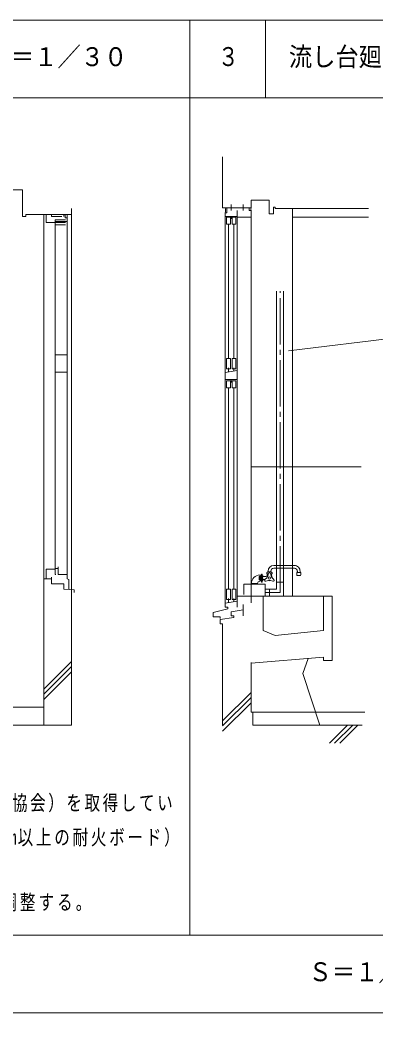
# Model space of a CAD drawing. Units: millimetres, scale not verified, with parts at other scales. Extents: x -12081 to 11949, y -8439 to 8181.
# Drawn here: x -4260 to -2197, y 2316 to 8181 of the extents above; entities that cross this region are included whole.
import ezdxf
from ezdxf.enums import TextEntityAlignment as Align

# ---------------------------------------------------------------- set-up
doc = ezdxf.new("R2010")
doc.units = ezdxf.units.MM
doc.header["$LTSCALE"] = 30
doc.header["$PDMODE"] = 32
doc.header["$PDSIZE"] = 15
doc.linetypes.add('CHAIN2', pattern=[12, 9, -1, 1, -1])
doc.linetypes.add('DASHED2', pattern=[3, 2, -1])
doc.layers.add('0-0_0', color=7, linetype='Continuous')
doc.layers.add('2-2', color=7, linetype='Continuous')
for name, color, linetype, lineweight in [('2-0', 7, 'Continuous', 9), ('3-0', 4, 'Continuous', 9), ('3-1', 7, 'Continuous', 9), ('3-2', 7, 'Continuous', 9), ('E-0', 7, 'Continuous', 9), ('F-2', 5, 'Continuous', 9)]:
    doc.layers.add(name, color=color, linetype=linetype, lineweight=lineweight)
doc.styles.add('ＭＳ ゴシック', font='')
doc.styles.get('ＭＳ ゴシック').set_extended_font_data('MS Gothic')

msp = doc.modelspace()

# ---------------------------------------------------------------- linework, layer by layer
at = {"layer": '2-0'}
msp.add_line((-2836.39, 7730.6), (-2836.39, 8180.6), dxfattribs=at)
at = {"layer": '3-0'}
for p, q in [((-3085.78, 7091.05), (-3085.78, 7386.05)), ((-4367.64, 7196.05), (-4247.64, 7196.05)), ((-4247.64, 7196.05), (-4247.64, 7041.05)), ((-3035.78, 7111.05), (-3035.78, 7076.05)), ((-2965.78, 7111.05), (-2965.78, 7076.05)), ((-2920.78, 7091.05), (-2920.78, 7136.05)), ((-2815.78, 7136.05), (-2920.78, 7136.05)), ((-2815.78, 7136.05), (-2815.78, 7056.05)), ((-4247.64, 7041.05), (-4227.64, 7041.05)), ((-4227.64, 7051.05), (-4227.64, 7041.05)), ((-4227.64, 7051.05), (-3962.64, 7051.05)), ((-4122.64, 4086.05), (-4122.64, 7051.05)), ((-4109.65, 7006.05), (-4109.65, 7051.05)), ((-4077.65, 7041.05), (-4077.65, 7051.05)), ((-4007.65, 7041.05), (-4007.65, 7051.05)), ((-3999.64, 7033.05), (-3999.64, 7051.05)), ((-3962.64, 7051.05), (-3962.64, 7086.05)), ((-3962.64, 4872.3), (-3962.64, 7051.05)), ((-3035.78, 7091.05), (-3085.78, 7091.05)), ((-3070.78, 7026.05), (-3070.78, 7061.06)), ((-3060.78, 7061.06), (-3070.78, 7061.06)), ((-3070.78, 7041.06), (-3000.78, 7041.06)), ((-3060.78, 7061.06), (-3060.78, 7091.06)), ((-3035.78, 7091.05), (-2965.78, 7091.05)), ((-3035.78, 7041.06), (-3035.78, 7026.05)), ((-3000.78, 7026.05), (-3000.78, 7076.05)), ((-2965.78, 7091.05), (-2920.78, 7091.05)), ((-2930.78, 7091.05), (-2930.78, 7076.06)), ((-2930.78, 7076.06), (-2920.78, 7076.06)), ((-2920.78, 7076.06), (-2920.78, 7036.05)), ((-2815.78, 7056.05), (-2790.78, 7056.05)), ((-2790.78, 7095.05), (-2790.78, 7056.05)), ((-2780.78, 7095.05), (-2790.78, 7095.05)), ((-2780.78, 7095.05), (-2780.78, 7086.05)), ((-2780.78, 7086.05), (-2240.23, 7086.05)), ((-2680.78, 4836.05), (-2680.78, 7086.05)), ((-4057.64, 7006.05), (-4109.65, 7006.05)), ((-4057.64, 6991.05), (-4057.64, 7021.05)), ((-4057.64, 7011.05), (-3987.64, 7011.05)), ((-4057.64, 6991.05), (-4057.64, 6236.05)), ((-3987.64, 6991.05), (-3987.64, 7033.05)), ((-3987.64, 6236.05), (-3987.64, 6991.05)), ((-3070.78, 7026.05), (-3070.78, 6176.05)), ((-3051.79, 6216.05), (-3051.79, 6996.05)), ((-3019.78, 6216.05), (-3019.78, 6996.05)), ((-3000.78, 7036.05), (-2920.78, 7036.05)), ((-3000.78, 7026.05), (-3000.78, 6176.05)), ((-2920.78, 7036.05), (-2920.78, 4836.05)), ((-2680.78, 7036.05), (-2240.23, 7036.05)), ((-3987.64, 6236.05), (-4057.64, 6236.05)), ((-4057.64, 6236.05), (-4057.64, 6136.05)), ((-3070.78, 6076.05), (-3070.78, 6176.05)), ((-3051.78, 6137.31), (-3051.78, 6161.05)), ((-3019.78, 6142.8), (-3019.78, 6161.05)), ((-3000.78, 6076.05), (-3000.78, 6176.05)), ((-4057.64, 6136.05), (-4057.64, 5006.05)), ((-3987.64, 4961.05), (-3987.64, 6136.05)), ((-3000.78, 6146.05), (-3070.78, 6134.05)), ((-3000.78, 6094.05), (-3070.78, 6094.05)), ((-3070.78, 6076.05), (-3070.78, 4794.05)), ((-3051.78, 4876.05), (-3051.78, 6046.05)), ((-3035.78, 6076.05), (-3035.78, 6094.05)), ((-3019.78, 4876.05), (-3019.78, 6046.05)), ((-3000.78, 6076.05), (-3000.78, 4836.05)), ((-2281.69, 5586.05), (-2920.78, 5586.05)), ((-4109.65, 4991.05), (-4109.65, 4936.05)), ((-4057.64, 4991.05), (-4109.65, 4991.05)), ((-4057.64, 5006.05), (-4057.64, 4961.05)), ((-4039.65, 4996.05), (-4057.64, 4996.05)), ((-4039.65, 5006.05), (-4039.65, 4961.05)), ((-3000.78, 5007.67), (-3000.78, 4963.77)), ((-4077.65, 4936.05), (-4122.64, 4936.05)), ((-4077.65, 4946.05), (-4077.65, 4906.05)), ((-4057.64, 4961.05), (-4052.65, 4961.05)), ((-4007.65, 4906.05), (-4077.65, 4906.05)), ((-4007.65, 4906.05), (-4007.65, 4876.05)), ((-4007.65, 4876.05), (-3947.65, 4871.05)), ((-3962.64, 4086.05), (-3962.64, 4872.3)), ((-3947.65, 4871.05), (-3947.65, 4856.05)), ((-3062.78, 4876.05), (-3040.78, 4876.05)), ((-3062.78, 4816.05), (-3062.78, 4876.05)), ((-3040.78, 4876.05), (-3040.78, 4816.05)), ((-3030.78, 4876.05), (-3008.78, 4876.05)), ((-3030.78, 4816.05), (-3030.78, 4876.05)), ((-3008.78, 4876.05), (-3008.78, 4816.05)), ((-3040.78, 4816.05), (-3062.78, 4816.05)), ((-3051.78, 4797.05), (-3051.78, 4821.05)), ((-3008.78, 4816.05), (-3030.78, 4816.05)), ((-3019.78, 4803.05), (-3019.78, 4821.05)), ((-3000.78, 4836.05), (-3000.78, 4771.05)), ((-3000.78, 4836.05), (-2920.78, 4836.05)), ((-2920.78, 4836.05), (-2500.78, 4836.05)), ((-2920.78, 4836.05), (-2920.78, 4796.06)), ((-2500.78, 4836.05), (-2500.78, 4636.05)), ((-3140.78, 4741.05), (-3054.98, 4761.05)), ((-3000.78, 4806.05), (-3070.78, 4794.05)), ((-3070.78, 4794.05), (-3070.78, 4771.05)), ((-3070.78, 4771.05), (-3054.98, 4771.05)), ((-3054.98, 4771.05), (-3054.98, 4761.05)), ((-2965.78, 4756.05), (-3035.78, 4744.05)), ((-2965.78, 4786.05), (-2965.78, 4721.05)), ((-3140.78, 4741.05), (-3140.78, 4716.05)), ((-3035.78, 4744.05), (-3035.78, 4721.05)), ((-3035.78, 4721.05), (-3019.98, 4721.05)), ((-3019.98, 4721.05), (-3019.98, 4711.05)), ((-3085.78, 4086.05), (-3085.78, 4674.6)), ((-2920.78, 4446.05), (-2500.78, 4480.11)), ((-4122.64, 4295.95), (-3962.64, 4455.95)), ((-4122.64, 4265.95), (-3962.64, 4425.95)), ((-2920.78, 4449.7), (-2920.78, 4161.05)), ((-4122.64, 4235.95), (-3962.64, 4395.95)), ((-3085.78, 4111.11), (-2920.78, 4276.11)), ((-3085.78, 4081.11), (-2920.78, 4246.11)), ((-4407.64, 4191.05), (-4122.64, 4191.05)), ((-3085.78, 4051.11), (-2920.78, 4216.11)), ((-2920.78, 4161.05), (-2910.78, 4161.05)), ((-2910.78, 4161.05), (-2910.78, 4086.05)), ((-2261.45, 4161.05), (-2910.78, 4161.05)), ((-6636.46, 4086.05), (-3962.64, 4086.05)), ((-2275.65, 4086.05), (-2910.78, 4086.05)), ((-2466.16, 3980.74), (-2360.84, 4086.05)), ((-2436.16, 3980.74), (-2330.84, 4086.05)), ((-2406.16, 3980.74), (-2300.84, 4086.05))]:
    msp.add_line(p, q, dxfattribs=at)
at = {"layer": '3-0', "linetype": 'DASHED2'}
for p, q in [((-4077.65, 7041.05), (-4007.65, 7041.05)), ((-4057.64, 7021.05), (-3987.64, 7021.05)), ((-4057.64, 7006.05), (-3987.64, 7006.05)), ((-4057.64, 6991.05), (-3987.64, 6991.05))]:
    msp.add_line(p, q, dxfattribs=at)
at = {"layer": '3-0', "color": 3}
for p, q in [((-2772.28, 4875.68), (-2772.28, 6606.05)), ((-2733.28, 4836.05), (-2733.28, 6606.05)), ((-2920.78, 4904.11), (-2838.78, 4904.11)), ((-2838.78, 4836.05), (-2838.78, 4904.11)), ((-2838.78, 4875.68), (-2772.28, 4875.68)), ((-2812.78, 4836.05), (-2812.78, 4875.68)), ((-2772.28, 4916.05), (-2733.28, 4916.05))]:
    msp.add_line(p, q, dxfattribs=at)
at = {"layer": '3-0', "color": 2, "linetype": 'CHAIN2'}
for p, q in [((-2752.78, 4856.18), (-2752.78, 6606.05)), ((-2838.78, 4856.18), (-2752.78, 4856.18))]:
    msp.add_line(p, q, dxfattribs=at)
at = {"layer": '3-0', "color": 7}
msp.add_line((-621.83, 6516.21), (-2702.74, 6259.93), dxfattribs=at)
at = {"layer": '3-0', "color": 3, "linetype": 'DASHED2'}
for q in [(-2920.78, 4904.11), (-2962.78, 4836.05)]:
    msp.add_line((-2962.78, 4904.11), q, dxfattribs=at)
at = {"layer": '3-0'}
for points in [[(-3999.64, 7033.05), (-3987.64, 7033.05), (-3987.64, 7051.05)], [(-3987.64, 6236.05), (-3987.64, 6136.05), (-4057.64, 6136.05)], [(-4039.65, 4961.05), (-3987.64, 4961.05), (-3987.64, 4936.05), (-3977.64, 4931.05), (-3977.64, 4873.55)], [(-2850.78, 4835.37), (-2850.78, 4636.05), (-2780.78, 4606.05), (-2500.78, 4636.05)], [(-2500.78, 4836.05), (-2450.78, 4836.05), (-2450.78, 4461.05)], [(-3100.78, 4706.05), (-3100.78, 4716.05), (-3140.78, 4716.05)], [(-3019.98, 4711.05), (-3100.78, 4699.6), (-3100.78, 4674.6), (-3085.78, 4674.6)], [(-2588.58, 4472.99), (-2620.78, 4386.05), (-2520.78, 4086.05)], [(-2500.78, 4480.11), (-2500.78, 4461.05), (-2450.78, 4461.05)]]:
    msp.add_lwpolyline(points, dxfattribs=at)
for points in [[(-3040.78, 6996.05), (-3062.78, 6996.05), (-3062.78, 7036.05), (-3040.78, 7036.05)], [(-3008.78, 6996.05), (-3030.78, 6996.05), (-3030.78, 7036.05), (-3008.78, 7036.05)], [(-3040.78, 6156.05), (-3062.78, 6156.05), (-3062.78, 6216.05), (-3040.78, 6216.05)], [(-3008.78, 6156.05), (-3030.78, 6156.05), (-3030.78, 6216.05), (-3008.78, 6216.05)], [(-3040.78, 6046.05), (-3062.78, 6046.05), (-3062.78, 6086.05), (-3040.78, 6086.05)], [(-3008.78, 6046.05), (-3030.78, 6046.05), (-3030.78, 6086.05), (-3008.78, 6086.05)]]:
    msp.add_lwpolyline(points, close=True, dxfattribs=at)
msp.add_circle((-2859.18, 4940.18), 2, dxfattribs=at)
for centre, radius, start, end in [((-3125.08, 7076.06), 56.33, 344.55586, 15.44414), ((-2902.87, 7083.55), 19.41, 157.25502, 202.69635)]:
    msp.add_arc(centre, radius, start, end, dxfattribs=at)
msp.add_point((-2859.18, 4940.18), dxfattribs=at)
at = {"layer": '3-1', "color": 2}
for p, q in [((-2868.78, 4922.18), (-2868.78, 4958.18)), ((-2868.78, 4922.18), (-2868.78, 4958.18)), ((-2868.78, 4953.68), (-2850.78, 4953.68)), ((-2868.78, 4926.68), (-2850.78, 4926.68)), ((-2918.78, 4908.18), (-2882.78, 4908.18)), ((-2918.78, 4908.18), (-2882.78, 4908.18)), ((-2914.28, 4904.11), (-2914.28, 4908.18)), ((-2887.28, 4904.16), (-2887.28, 4908.37))]:
    msp.add_line(p, q, dxfattribs=at)
for radius in [50, 50, 14, 14]:
    msp.add_arc((-2868.78, 4908.18), radius, 90, 180, dxfattribs=at)
at = {"layer": '3-2'}
for p, q in [((-2669.18, 5013.18), (-2789.18, 5013.18)), ((-2669.18, 4997.18), (-2789.18, 4997.18)), ((-2870.96, 4950.65), (-2873.18, 4948.43)), ((-2873.18, 4930.18), (-2873.18, 4950.18)), ((-2873.18, 4948.43), (-2873.18, 4931.93)), ((-2870.96, 4929.7), (-2873.18, 4931.93)), ((-2860.18, 4950.65), (-2870.96, 4950.65)), ((-2860.18, 4929.7), (-2870.96, 4929.7)), ((-2857.64, 4963.18), (-2859.18, 4963.18)), ((-2859.18, 4963.18), (-2859.18, 4917.18)), ((-2856.23, 4952.75), (-2856.64, 4962.22)), ((-2856.64, 4918.13), (-2856.23, 4927.6)), ((-2835.18, 4948.93), (-2852.23, 4948.93)), ((-2840.52, 4931.43), (-2852.23, 4931.43)), ((-2840.14, 4931.86), (-2830.04, 4942.25)), ((-2820.41, 4965.18), (-2827.68, 4965.18)), ((-2827.18, 4965.18), (-2827.18, 4956.93)), ((-2804.18, 4975.68), (-2824.18, 4975.68)), ((-2819.95, 4966.81), (-2823.9, 4952.87)), ((-2822.18, 4975.68), (-2822.18, 4980.18)), ((-2808.41, 4966.82), (-2804.46, 4952.87)), ((-2800.68, 4965.18), (-2807.95, 4965.18)), ((-2806.18, 4975.68), (-2806.18, 4980.18)), ((-2801.18, 4965.18), (-2801.18, 4956.52)), ((-2788.23, 4931.86), (-2798.33, 4942.25)), ((-2632.33, 4972.18), (-2656.03, 4972.18)), ((-2656.03, 4972.18), (-2656.03, 4958.18)), ((-2656.03, 4958.18), (-2655.43, 4955.18)), ((-2632.93, 4955.18), (-2655.43, 4955.18)), ((-2655.18, 4972.68), (-2655.18, 4972.18)), ((-2633.18, 4972.68), (-2633.18, 4972.18)), ((-2632.33, 4958.18), (-2632.93, 4955.18)), ((-2632.33, 4972.18), (-2632.33, 4958.18)), ((-2857.64, 4917.18), (-2859.18, 4917.18)), ((-2834.36, 4921.87), (-2820.31, 4925.42)), ((-2794, 4921.86), (-2808.05, 4925.42))]:
    msp.add_line(p, q, dxfattribs=at)
msp.add_circle((-2814.18, 4940.18), 7, dxfattribs=at)
for centre, radius, start, end in [((-2789.18, 4980.18), 33, 90, 180), ((-2789.18, 4980.18), 17, 90, 180), ((-2669.18, 4980.18), 33, 359.51741, 90), ((-2669.18, 4980.18), 17, 357.13101, 90), ((-2860.18, 4951.65), 1, 270, 0), ((-2860.18, 4928.7), 1, 0, 90), ((-2857.64, 4962.18), 1, 2.48982, 90), ((-2852.23, 4952.93), 4, 182.4895, 270), ((-2852.23, 4927.43), 4, 90, 177.51051), ((-2835.83, 4927.68), 6, 135.80539, 284.19466), ((-2835.18, 4956.93), 8, 270, 0), ((-2847.96, 4959.68), 25, 315.80539, 344.19464), ((-2824.38, 4969.32), 5.3, 106.21591, 231.49045), ((-2826.71, 4977.29), 3, 286.15503, 327.45598), ((-2814.18, 4901.18), 25, 75.80536, 104.19458), ((-2814.18, 4965.18), 6, 15.80531, 164.19449), ((-2780.41, 4959.68), 25, 195.80545, 224.19464), ((-2801.66, 4977.29), 3, 212.54407, 253.84502), ((-2803.98, 4969.32), 5.3, 308.50957, 73.7841), ((-2771.18, 4956.52), 30, 180, 200.80695), ((-2814.18, 4940.18), 16, 7.4059, 20.80695), ((-2792.53, 4927.68), 6, 255.80537, 44.19463), ((-2662.19, 4979.81), 10, 314.50482, 357.23267), ((-2626.19, 4979.82), 10, 179.50194, 225.58496), ((-2857.64, 4918.18), 1, 270, 357.51019), ((-2814.18, 4940.18), 16, 247.33627, 292.65791)]:
    msp.add_arc(centre, radius, start, end, dxfattribs=at)
at = {"layer": 'E-0'}
msp.add_lwpolyline([(-12080.75, -8439.4), (-12080.75, 8180.6), (11949.25, 8180.6)], dxfattribs=at)
at = {"layer": 'F-2', "color": 7}
for p, q in [((-3275.95, 8180.6), (-3275.95, 2865.73)), ((-12080.75, 7730.6), (11949.25, 7730.6)), ((-12080.75, 2865.73), (11949.25, 2865.73)), ((-12080.75, 2865.73), (11739.96, 2865.73)), ((-12080.75, 2415.73), (11949.25, 2415.73))]:
    msp.add_line(p, q, dxfattribs=at)

# ---------------------------------------------------------------- texts
at = {"layer": '0-0_0', "style": 'ＭＳ ゴシック', "width": 0.9}
msp.add_text('Ｓ＝１／２０\u3000', height=110, dxfattribs=at).set_placement((-2587.21, 2565.73), align=Align.BOTTOM_LEFT)
at = {"layer": '2-0', "style": 'ＭＳ ゴシック'}
for s, width, p in [('\u3000流し台廻り配管図（２）', 0.9, (-2836.39, 7880.6)), ('３', 0.8, (-3112.23, 7881.26))]:
    msp.add_text(s, height=110, dxfattribs=dict(at, width=width)).set_placement(p, align=Align.BOTTOM_LEFT)
at = {"layer": '2-2', "style": 'ＭＳ ゴシック', "width": 0.9}
msp.add_text('Ｓ＝１／３０\u3000', height=110, dxfattribs=at).set_placement((-4448.92, 7880.59), align=Align.BOTTOM_LEFT)
at = {"layer": '3-1', "char_height": 87.98, "attachment_point": 7, "style": 'ＭＳ ゴシック'}
for s, insert in [('\\T1.17;\\W0.75;(２)\\~湯沸器の取付面が可燃性でガス機器防火性能評定（（一財）日本ガス機器検査協会）を取得してい', (-8256.44, 3567.53)), ('\\T1.18;\\W0.75;\u3000\u3000\\~ない機器を設置する場合は、背部に耐熱板(アルミニウム板で縁取りした3.2mm以上の耐火ボード）', (-8256.44, 3367.53)), ('\\T1.2;\\W0.75;(３)\\~５号湯沸器（元止式）設置高さは、上端でFL+1650mmとし、出湯管の長さを調整する。', (-8256.44, 2990.26))]:
    msp.add_mtext(s, dxfattribs=dict(at, insert=insert))

doc.saveas('drawing.dxf')
